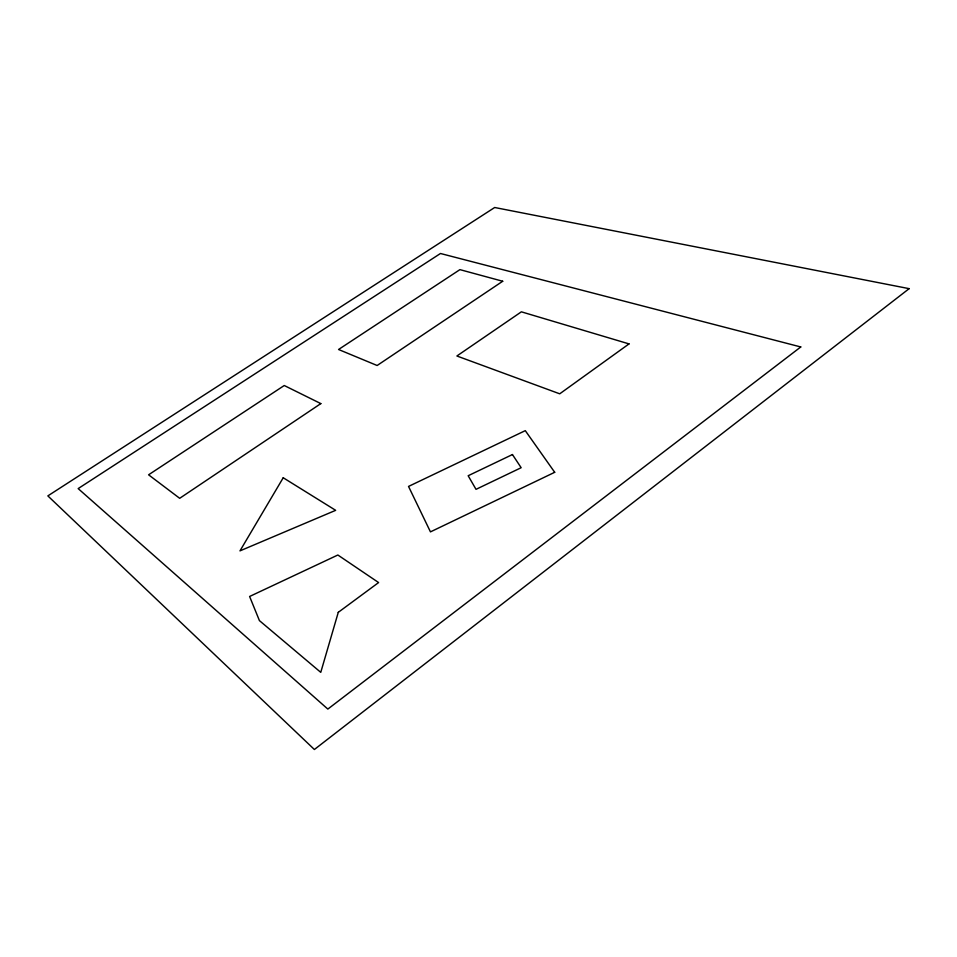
<?xml version="1.0" encoding="UTF-8"?>
<svg xmlns="http://www.w3.org/2000/svg" width="957" height="957" viewBox="0 0 957 957"><rect width="100%" height="100%" fill="white"/><g stroke="black" fill="none" stroke-linecap="round" stroke-linejoin="round"><path stroke-width="1.44" d="M338.276 612.336L320.762 672.352L259.419 620.603L249.61 596.474L337.857 555.012L378.601 582.562L338.276 612.336M283.224 477.758L239.98 550.873L335.668 510.332L283.224 477.758M909.15 288.655L314.386 749.498L47.85 495.893L494.685 207.502L909.15 288.655M800.77 346.96L327.844 709.077L78.163 488.596L440.471 253.497L800.77 346.96M629.024 343.898L559.725 393.817L456.884 355.992L521.374 311.826L629.024 343.898M502.712 281.25L377.13 365.502L338.551 349.496L459.922 269.635L502.712 281.25M320.834 403.603L179.689 498.31L148.586 474.804L284.253 385.515L320.834 403.603M512.45 454.551L468.164 475.737L476.012 489.338L521.158 467.71L512.45 454.551M554.701 472.303L430.459 531.877L408.531 486.431L525.285 430.65L554.701 472.303"/></g></svg>
